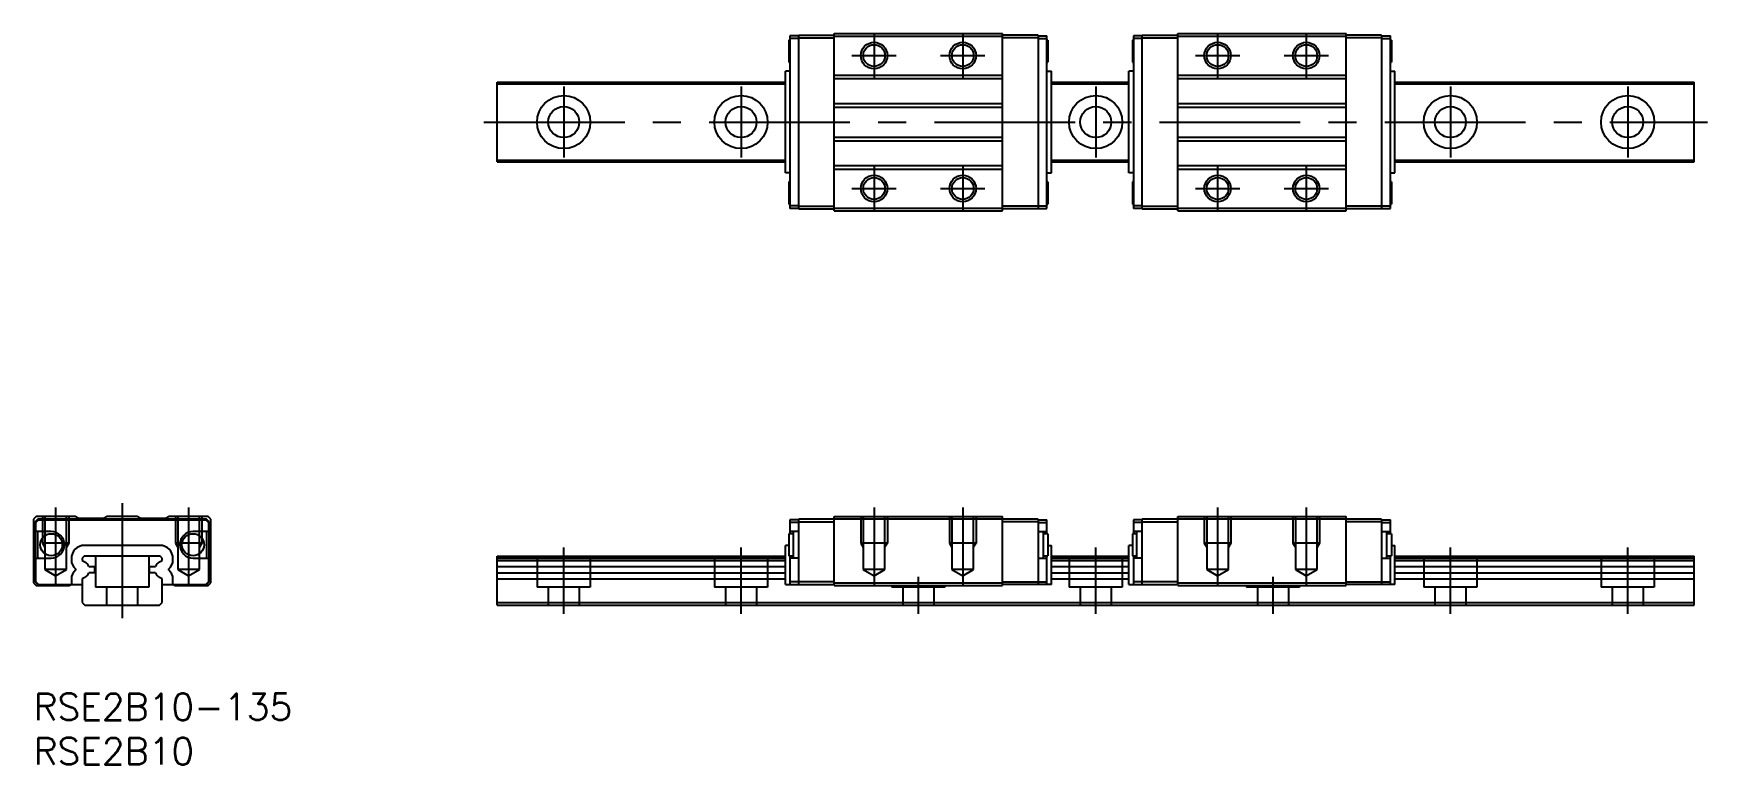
# Model space of a CAD drawing. Extents: x 0 to 189, y -8 to 74.
import ezdxf

# ---------------------------------------------------------------- set-up
doc = ezdxf.new("R2010")
doc.units = 0
doc.header["$LTSCALE"] = 0.5
doc.linetypes.add('CENTER', pattern=[50.8, 31.75, -6.35, 6.35, -6.35])
doc.linetypes.add('DASHED', pattern=[19.05, 12.7, -6.35])
for name, color, linetype in [('MSM_CENTER', 1, 'CENTER'), ('MSM_CONTINUOUS', 7, 'CONTINUOUS'), ('MSM_DASHED', 4, 'DASHED'), ('MSM_NARROW', 5, 'CONTINUOUS'), ('MSM_PART_NUMBER', 7, 'CONTINUOUS')]:
    doc.layers.add(name, color=color, linetype=linetype)
doc.styles.get("Standard").update_dxf_attribs({"font": 'txt.shx', "height": 1, "bigfont": 'bigfont.shx'})

# ---------------------------------------------------------------- blocks, each defined once
blk = doc.blocks.new('*U48')
at = {"layer": 'MSM_PART_NUMBER'}
blk.add_text('RSE2B10-135', height=3, dxfattribs=at).set_placement((0, -3))
blk = doc.blocks.new('*U49')
at = {"layer": 'MSM_PART_NUMBER'}
blk.add_text('RSE2B10', height=3, dxfattribs=at).set_placement((0, -8))

msp = doc.modelspace()

# ---------------------------------------------------------------- linework, layer by layer
at = {"layer": 'MSM_CENTER'}
for p, q in [((94.8, 74.5), (94.8, 69.5)), ((104.8, 74.5), (104.8, 69.5)), ((133.55, 74.5), (133.55, 69.5)), ((143.55, 74.5), (143.55, 69.5)), ((92.3, 72), (97.3, 72)), ((102.3, 72), (107.3, 72)), ((131.05, 72), (136.05, 72)), ((141.05, 72), (146.05, 72)), ((59.8, 68.5), (59.8, 60.5)), ((79.8, 68.5), (79.8, 60.5)), ((119.8, 68.5), (119.8, 60.5)), ((159.8, 68.5), (159.8, 60.5)), ((179.8, 68.5), (179.8, 60.5)), ((50.8, 64.5), (188.8, 64.5)), ((94.8, 59.5), (94.8, 54.5)), ((104.8, 59.5), (104.8, 54.5)), ((133.55, 59.5), (133.55, 54.5)), ((143.55, 59.5), (143.55, 54.5)), ((92.3, 57), (97.3, 57)), ((102.3, 57), (107.3, 57)), ((131.05, 57), (136.05, 57)), ((141.05, 57), (146.05, 57)), ((2.5, 21), (2.5, 12.29)), ((10, 21.5), (10, 8.5)), ((17.5, 21), (17.5, 12.29)), ((94.8, 21), (94.8, 12.29)), ((104.8, 21), (104.8, 12.29)), ((133.55, 21), (133.55, 12.29)), ((143.55, 21), (143.55, 12.29)), ((59.8, 9), (59.8, 16.5)), ((79.8, 9), (79.8, 16.5)), ((119.8, 9), (119.8, 16.5)), ((159.8, 9), (159.8, 16.5)), ((179.8, 9), (179.8, 16.5)), ((99.8, 9), (99.8, 13.2)), ((139.8, 9), (139.8, 13.2))]:
    msp.add_line(p, q, dxfattribs=at)
at = {"layer": 'MSM_CONTINUOUS'}
for p, q in [((85.2, 73.75), (85.2, 71.25)), ((85.3, 73.75), (85.2, 73.75)), ((86.3, 74.25), (85.3, 74.25)), ((85.3, 74.25), (85.3, 54.75)), ((86.3, 73.95), (85.3, 73.95)), ((86.3, 74.3), (90.3, 74.3)), ((86.3, 54.7), (86.3, 74.3)), ((86.3, 74), (90.3, 74)), ((90.3, 54.5), (90.3, 74.5)), ((90.3, 74.5), (109.3, 74.5)), ((90.3, 74.2), (109.3, 74.2)), ((109.3, 54.5), (109.3, 74.5)), ((113.3, 74.3), (109.3, 74.3)), ((113.3, 74), (109.3, 74)), ((113.3, 74.3), (113.3, 54.7)), ((113.3, 74.25), (114.3, 74.25)), ((113.3, 73.95), (114.3, 73.95)), ((114.3, 54.75), (114.3, 74.25)), ((114.4, 73.75), (114.3, 73.75)), ((114.4, 73.75), (114.4, 71.25)), ((123.95, 73.75), (123.95, 71.25)), ((124.05, 73.75), (123.95, 73.75)), ((125.05, 74.25), (124.05, 74.25)), ((124.05, 74.25), (124.05, 54.75)), ((125.05, 73.95), (124.05, 73.95)), ((125.05, 74.3), (129.05, 74.3)), ((125.05, 54.7), (125.05, 74.3)), ((125.05, 74), (129.05, 74)), ((129.05, 54.5), (129.05, 74.5)), ((129.05, 74.5), (148.05, 74.5)), ((129.05, 74.2), (148.05, 74.2)), ((148.05, 54.5), (148.05, 74.5)), ((152.05, 74.3), (148.05, 74.3)), ((152.05, 74), (148.05, 74)), ((152.05, 74.3), (152.05, 54.7)), ((152.05, 74.25), (153.05, 74.25)), ((152.05, 73.95), (153.05, 73.95)), ((153.05, 54.75), (153.05, 74.25)), ((153.15, 73.75), (153.05, 73.75)), ((153.15, 73.75), (153.15, 71.25)), ((85.3, 70.23), (84.8, 70.23)), ((84.8, 58.77), (84.8, 70.23)), ((85.2, 71.25), (85.3, 71.25)), ((114.3, 71.25), (114.4, 71.25)), ((114.3, 70.23), (114.8, 70.23)), ((114.8, 58.77), (114.8, 70.23)), ((124.05, 70.23), (123.55, 70.23)), ((123.55, 58.77), (123.55, 70.23)), ((123.95, 71.25), (124.05, 71.25)), ((153.05, 71.25), (153.15, 71.25)), ((153.05, 70.23), (153.55, 70.23)), ((153.55, 58.77), (153.55, 70.23)), ((52.3, 60), (52.3, 69)), ((52.3, 69), (84.8, 69)), ((52.3, 68.8), (84.8, 68.8)), ((90.3, 69.8), (109.3, 69.8)), ((90.3, 69.4), (109.3, 69.4)), ((114.8, 69), (123.55, 69)), ((114.8, 68.8), (123.55, 68.8)), ((129.05, 69.8), (148.05, 69.8)), ((129.05, 69.4), (148.05, 69.4)), ((153.55, 69), (187.3, 69)), ((153.55, 68.8), (187.3, 68.8)), ((187.3, 60), (187.3, 69)), ((90.3, 66.6), (109.3, 66.6)), ((90.3, 66.2), (109.3, 66.2)), ((129.05, 66.6), (148.05, 66.6)), ((129.05, 66.2), (148.05, 66.2)), ((90.3, 62.8), (109.3, 62.8)), ((90.3, 62.4), (109.3, 62.4)), ((129.05, 62.8), (148.05, 62.8)), ((129.05, 62.4), (148.05, 62.4)), ((52.3, 60.2), (84.8, 60.2)), ((52.3, 60), (84.8, 60)), ((85.3, 58.77), (84.8, 58.77)), ((90.3, 59.6), (109.3, 59.6)), ((90.3, 59.2), (109.3, 59.2)), ((114.3, 58.77), (114.8, 58.77)), ((114.8, 60.2), (123.55, 60.2)), ((114.8, 60), (123.55, 60)), ((124.05, 58.77), (123.55, 58.77)), ((129.05, 59.6), (148.05, 59.6)), ((129.05, 59.2), (148.05, 59.2)), ((153.05, 58.77), (153.55, 58.77)), ((153.55, 60.2), (187.3, 60.2)), ((153.55, 60), (187.3, 60)), ((85.2, 57.75), (85.2, 55.25)), ((85.3, 57.75), (85.2, 57.75)), ((114.4, 57.75), (114.3, 57.75)), ((114.4, 57.75), (114.4, 55.25)), ((123.95, 57.75), (123.95, 55.25)), ((124.05, 57.75), (123.95, 57.75)), ((153.15, 57.75), (153.05, 57.75)), ((153.15, 57.75), (153.15, 55.25)), ((85.2, 55.25), (85.3, 55.25)), ((86.3, 55.05), (85.3, 55.05)), ((86.3, 55), (90.3, 55)), ((90.3, 54.8), (109.3, 54.8)), ((113.3, 55), (109.3, 55)), ((113.3, 55.05), (114.3, 55.05)), ((114.3, 55.25), (114.4, 55.25)), ((123.95, 55.25), (124.05, 55.25)), ((125.05, 55.05), (124.05, 55.05)), ((125.05, 55), (129.05, 55)), ((129.05, 54.8), (148.05, 54.8)), ((152.05, 55), (148.05, 55)), ((152.05, 55.05), (153.05, 55.05)), ((153.05, 55.25), (153.15, 55.25)), ((86.3, 54.75), (85.3, 54.75)), ((86.3, 54.7), (90.3, 54.7)), ((90.3, 54.5), (109.3, 54.5)), ((113.3, 54.7), (109.3, 54.7)), ((113.3, 54.75), (114.3, 54.75)), ((125.05, 54.75), (124.05, 54.75)), ((125.05, 54.7), (129.05, 54.7)), ((129.05, 54.5), (148.05, 54.5)), ((152.05, 54.7), (148.05, 54.7)), ((152.05, 54.75), (153.05, 54.75)), ((0.3, 20), (0, 19.7)), ((0, 19.7), (0, 12.5)), ((0.5, 19.7), (0.2, 19.4)), ((0.2, 19.4), (0.2, 12.6)), ((0.25, 19.3), (0.55, 19.6)), ((0.25, 18.3), (0.25, 19.3)), ((4.7, 20), (0.3, 20)), ((19.5, 19.7), (0.5, 19.7)), ((0.55, 19.6), (19.45, 19.6)), ((5.1, 19.75), (4.7, 20)), ((7.9, 19.75), (5.1, 19.75)), ((8.3, 20), (7.9, 19.75)), ((11.7, 20), (8.3, 20)), ((12.1, 19.75), (11.7, 20)), ((14.9, 19.75), (12.1, 19.75)), ((15.3, 20), (14.9, 19.75)), ((19.7, 20), (15.3, 20)), ((19.45, 19.6), (19.75, 19.3)), ((19.8, 19.4), (19.5, 19.7)), ((20, 19.7), (19.7, 20)), ((19.75, 19.3), (19.75, 18.3)), ((19.8, 12.6), (19.8, 19.4)), ((20, 12.5), (20, 19.7)), ((85.3, 19.6), (85.3, 18.05)), ((86.3, 19.6), (85.3, 19.6)), ((86.3, 19.3), (85.3, 19.3)), ((86.3, 12.3), (86.3, 19.7)), ((113.3, 19.7), (86.3, 19.7)), ((86.3, 19.4), (90.3, 19.4)), ((90.3, 20), (109.3, 20)), ((90.3, 12.2), (90.3, 20)), ((109.3, 12.2), (109.3, 20)), ((113.3, 19.4), (109.3, 19.4)), ((113.3, 19.7), (113.3, 12.3)), ((113.3, 19.6), (114.3, 19.6)), ((113.3, 19.3), (114.3, 19.3)), ((114.3, 18.05), (114.3, 19.6)), ((124.05, 19.6), (124.05, 18.05)), ((125.05, 19.6), (124.05, 19.6)), ((125.05, 19.3), (124.05, 19.3)), ((125.05, 12.3), (125.05, 19.7)), ((152.05, 19.7), (125.05, 19.7)), ((125.05, 19.4), (129.05, 19.4)), ((129.05, 20), (148.05, 20)), ((129.05, 12.2), (129.05, 20)), ((148.05, 12.2), (148.05, 20)), ((152.05, 19.4), (148.05, 19.4)), ((152.05, 19.7), (152.05, 12.3)), ((152.05, 19.6), (153.05, 19.6)), ((152.05, 19.3), (153.05, 19.3)), ((153.05, 18.05), (153.05, 19.6)), ((2, 18.3), (0.25, 18.3)), ((0.45, 18.3), (0.45, 15.3)), ((19.75, 18.3), (18, 18.3)), ((19.55, 15.3), (19.55, 18.3)), ((85.7, 18.05), (85.2, 18.05)), ((85.2, 18.05), (85.2, 15.55)), ((86.3, 18.3), (85.3, 18.3)), ((85.7, 15.3), (85.7, 18.3)), ((113.3, 18.3), (114.3, 18.3)), ((113.9, 15.3), (113.9, 18.3)), ((114.4, 18.05), (113.9, 18.05)), ((114.4, 18.05), (114.4, 15.55)), ((124.45, 18.05), (123.95, 18.05)), ((123.95, 18.05), (123.95, 15.55)), ((125.05, 18.3), (124.05, 18.3)), ((124.45, 15.3), (124.45, 18.3)), ((152.05, 18.3), (153.05, 18.3)), ((152.65, 15.3), (152.65, 18.3)), ((153.15, 18.05), (152.65, 18.05)), ((153.15, 18.05), (153.15, 15.55)), ((0.25, 15.3), (2, 15.3)), ((0.25, 12.6), (0.25, 15.3)), ((4.27, 15.23), (4.27, 15.08)), ((5.7, 15.5), (5.5, 15.3)), ((5.5, 15.3), (5.5, 15.04)), ((14.3, 15.5), (5.7, 15.5)), ((14.23, 16.73), (5.77, 16.73)), ((14.5, 15.3), (14.3, 15.5)), ((14.5, 15.04), (14.5, 15.3)), ((15.73, 15.08), (15.73, 15.23)), ((18, 15.3), (19.75, 15.3)), ((19.75, 15.3), (19.75, 12.6)), ((52.3, 15.5), (84.8, 15.5)), ((52.3, 10), (52.3, 15.5)), ((52.3, 15.3), (84.8, 15.3)), ((85.2, 16.73), (84.8, 16.73)), ((84.8, 12.3), (84.8, 16.73)), ((85.2, 15.55), (85.7, 15.55)), ((85.3, 15.55), (85.3, 12.3)), ((86.3, 15.3), (85.3, 15.3)), ((113.3, 15.3), (114.3, 15.3)), ((113.9, 15.55), (114.4, 15.55)), ((114.3, 12.3), (114.3, 15.55)), ((114.4, 16.73), (114.8, 16.73)), ((114.8, 12.3), (114.8, 16.73)), ((114.8, 15.5), (123.55, 15.5)), ((114.8, 15.3), (123.55, 15.3)), ((123.95, 16.73), (123.55, 16.73)), ((123.55, 12.3), (123.55, 16.73)), ((123.95, 15.55), (124.45, 15.55)), ((124.05, 15.55), (124.05, 12.3)), ((125.05, 15.3), (124.05, 15.3)), ((152.05, 15.3), (153.05, 15.3)), ((152.65, 15.55), (153.15, 15.55)), ((153.05, 12.3), (153.05, 15.55)), ((153.15, 16.73), (153.55, 16.73)), ((153.55, 12.3), (153.55, 16.73)), ((153.55, 15.5), (187.3, 15.5)), ((153.55, 15.3), (187.3, 15.3)), ((187.3, 10), (187.3, 15.5)), ((5.5, 15.04), (5.78, 14.88)), ((6.25, 14.35), (6.9, 14.35)), ((6.9, 13.65), (6.25, 13.65)), ((6.9, 14.35), (6.9, 13.65)), ((13.1, 13.65), (13.1, 14.35)), ((13.1, 14.35), (13.75, 14.35)), ((13.75, 13.65), (13.1, 13.65)), ((14.22, 14.88), (14.5, 15.04)), ((52.3, 15.04), (84.8, 15.04)), ((52.3, 14.35), (84.8, 14.35)), ((52.3, 13.65), (84.8, 13.65)), ((114.8, 15.04), (123.55, 15.04)), ((114.8, 14.35), (123.55, 14.35)), ((114.8, 13.65), (123.55, 13.65)), ((153.55, 15.04), (187.3, 15.04)), ((153.55, 14.35), (187.3, 14.35)), ((153.55, 13.65), (187.3, 13.65)), ((0, 12.5), (0.3, 12.2)), ((0.2, 12.6), (0.5, 12.3)), ((0.55, 12.3), (0.25, 12.6)), ((0.3, 12.2), (4.03, 12.2)), ((0.5, 12.3), (5.5, 12.3)), ((4.03, 12.2), (4.24, 12.3)), ((4.27, 12.92), (4.27, 12.3)), ((5.78, 13.12), (5.5, 12.96)), ((5.5, 12.96), (5.5, 10.3)), ((14.5, 12.96), (14.22, 13.12)), ((14.5, 10.3), (14.5, 12.96)), ((14.5, 12.3), (19.5, 12.3)), ((15.73, 12.3), (15.73, 12.92)), ((15.76, 12.3), (15.97, 12.2)), ((15.97, 12.2), (19.7, 12.2)), ((19.75, 12.6), (19.45, 12.3)), ((19.5, 12.3), (19.8, 12.6)), ((19.7, 12.2), (20, 12.5)), ((52.3, 12.96), (84.8, 12.96)), ((84.8, 12.3), (90.25, 12.3)), ((90.3, 12.6), (85.3, 12.6)), ((90.25, 12.3), (90.25, 12.35)), ((90.25, 12.35), (90.3, 12.35)), ((90.3, 12.5), (109.3, 12.5)), ((90.3, 12.2), (109.3, 12.2)), ((109.3, 12.6), (114.3, 12.6)), ((109.35, 12.35), (109.3, 12.35)), ((109.35, 12.35), (109.35, 12.3)), ((114.8, 12.3), (109.35, 12.3)), ((114.8, 12.96), (123.55, 12.96)), ((123.55, 12.3), (129, 12.3)), ((129.05, 12.6), (124.05, 12.6)), ((129, 12.3), (129, 12.35)), ((129, 12.35), (129.05, 12.35)), ((129.05, 12.5), (148.05, 12.5)), ((129.05, 12.2), (148.05, 12.2)), ((148.05, 12.6), (153.05, 12.6)), ((148.1, 12.35), (148.05, 12.35)), ((148.1, 12.35), (148.1, 12.3)), ((153.55, 12.3), (148.1, 12.3)), ((153.55, 12.96), (187.3, 12.96)), ((5.5, 10.3), (5.8, 10)), ((5.8, 10), (14.2, 10)), ((14.2, 10), (14.5, 10.3)), ((52.3, 10.3), (187.3, 10.3)), ((52.3, 10), (187.3, 10))]:
    msp.add_line(p, q, dxfattribs=at)
for centre, radius in [((94.8, 72), 1.23), ((104.8, 72), 1.23), ((133.55, 72), 1.23), ((143.55, 72), 1.23), ((59.8, 64.5), 3), ((59.8, 64.5), 1.75), ((79.8, 64.5), 3), ((79.8, 64.5), 1.75), ((119.8, 64.5), 3), ((119.8, 64.5), 1.75), ((159.8, 64.5), 3), ((159.8, 64.5), 1.75), ((179.8, 64.5), 3), ((179.8, 64.5), 1.75), ((94.8, 57), 1.23), ((104.8, 57), 1.23), ((133.55, 57), 1.23), ((143.55, 57), 1.23), ((2, 16.8), 1.25), ((18, 16.8), 1.25)]:
    msp.add_circle(centre, radius, dxfattribs=at)
for centre, radius, start, end in [((2, 16.8), 1.5, 270, 90), ((18, 16.8), 1.5, 90, 270), ((5.77, 15.23), 1.5, 90, 180), ((14.23, 15.23), 1.5, 0, 90), ((5.57, 15.08), 1.3, 180, 230.7306), ((5.57, 12.92), 1.3, 129.2694, 180), ((4.68, 14), 0.1, 309.2694, 50.7306), ((5.23, 13.93), 1.1, 22.4464, 60.0031), ((5.23, 14.07), 1.1, 299.9969, 337.5536), ((14.77, 13.93), 1.1, 119.9969, 157.5536), ((14.77, 14.07), 1.1, 202.4464, 240.0031), ((15.32, 14), 0.1, 129.2694, 230.7306), ((14.43, 15.08), 1.3, 309.2694, 0), ((14.43, 12.92), 1.3, 0, 50.7306)]:
    msp.add_arc(centre, radius, start, end, dxfattribs=at)
at = {"layer": 'MSM_DASHED'}
for p, q in [((1, 20), (1, 17)), ((1.27, 20), (1.27, 14)), ((3.73, 14), (3.73, 20)), ((4, 20), (4, 17)), ((16, 20), (16, 17)), ((16.27, 20), (16.27, 14)), ((18.73, 14), (18.73, 20)), ((19, 20), (19, 17)), ((93.3, 20), (93.3, 17)), ((93.57, 20), (93.57, 14)), ((96.03, 14), (96.03, 20)), ((96.3, 20), (96.3, 17)), ((103.3, 20), (103.3, 17)), ((103.57, 20), (103.57, 14)), ((106.03, 14), (106.03, 20)), ((106.3, 20), (106.3, 17)), ((132.05, 20), (132.05, 17)), ((132.32, 20), (132.32, 14)), ((134.78, 14), (134.78, 20)), ((135.05, 20), (135.05, 17)), ((142.05, 20), (142.05, 17)), ((142.32, 20), (142.32, 14)), ((144.78, 14), (144.78, 20)), ((145.05, 20), (145.05, 17)), ((1, 17), (1.27, 16.53)), ((4, 17), (1, 17)), ((4, 17), (3.73, 16.53)), ((16, 17), (16.27, 16.53)), ((19, 17), (16, 17)), ((19, 17), (18.73, 16.53)), ((93.3, 17), (93.57, 16.53)), ((96.3, 17), (93.3, 17)), ((96.3, 17), (96.03, 16.53)), ((103.3, 17), (103.57, 16.53)), ((106.3, 17), (103.3, 17)), ((106.3, 17), (106.03, 16.53)), ((132.05, 17), (132.32, 16.53)), ((135.05, 17), (132.05, 17)), ((135.05, 17), (134.78, 16.53)), ((142.05, 17), (142.32, 16.53)), ((145.05, 17), (142.05, 17)), ((145.05, 17), (144.78, 16.53)), ((7, 15.5), (7, 12)), ((13, 15.5), (13, 12)), ((56.8, 15.5), (56.8, 12)), ((62.8, 15.5), (62.8, 12)), ((76.8, 15.5), (76.8, 12)), ((82.8, 15.5), (82.8, 12)), ((116.8, 15.5), (116.8, 12)), ((122.8, 15.5), (122.8, 12)), ((156.8, 15.5), (156.8, 12)), ((162.8, 15.5), (162.8, 12)), ((176.8, 15.5), (176.8, 12)), ((182.8, 15.5), (182.8, 12)), ((1.27, 14), (2.5, 13.29)), ((3.73, 14), (1.27, 14)), ((2.5, 13.29), (3.73, 14)), ((16.27, 14), (17.5, 13.29)), ((18.73, 14), (16.27, 14)), ((17.5, 13.29), (18.73, 14)), ((93.57, 14), (94.8, 13.29)), ((96.03, 14), (93.57, 14)), ((94.8, 13.29), (96.03, 14)), ((103.57, 14), (104.8, 13.29)), ((106.03, 14), (103.57, 14)), ((104.8, 13.29), (106.03, 14)), ((132.32, 14), (133.55, 13.29)), ((134.78, 14), (132.32, 14)), ((133.55, 13.29), (134.78, 14)), ((142.32, 14), (143.55, 13.29)), ((144.78, 14), (142.32, 14)), ((143.55, 13.29), (144.78, 14)), ((13, 12), (7, 12)), ((8.25, 12), (8.25, 10)), ((11.75, 12), (11.75, 10)), ((62.8, 12), (56.8, 12)), ((58.05, 12), (58.05, 10)), ((61.55, 12), (61.55, 10)), ((82.8, 12), (76.8, 12)), ((78.05, 12), (78.05, 10)), ((81.55, 12), (81.55, 10)), ((96.8, 12.2), (96.8, 12)), ((102.8, 12), (96.8, 12)), ((98.05, 12), (98.05, 10)), ((101.55, 12), (101.55, 10)), ((102.8, 12.2), (102.8, 12)), ((122.8, 12), (116.8, 12)), ((118.05, 12), (118.05, 10)), ((121.55, 12), (121.55, 10)), ((136.8, 12.2), (136.8, 12)), ((142.8, 12), (136.8, 12)), ((138.05, 12), (138.05, 10)), ((141.55, 12), (141.55, 10)), ((142.8, 12.2), (142.8, 12)), ((162.8, 12), (156.8, 12)), ((158.05, 12), (158.05, 10)), ((161.55, 12), (161.55, 10)), ((182.8, 12), (176.8, 12)), ((178.05, 12), (178.05, 10)), ((181.55, 12), (181.55, 10))]:
    msp.add_line(p, q, dxfattribs=at)
at = {"layer": 'MSM_NARROW'}
for centre in [(94.8, 72), (104.8, 72), (133.55, 72), (143.55, 72), (94.8, 57), (104.8, 57), (133.55, 57), (143.55, 57)]:
    msp.add_circle(centre, 1.5, dxfattribs=at)

# ---------------------------------------------------------------- block references
at = {"layer": 'MSM_CONTINUOUS'}
for name in ['*U48', '*U49']:
    msp.add_blockref(name, (0, 0), dxfattribs=at)

doc.saveas('drawing.dxf')
